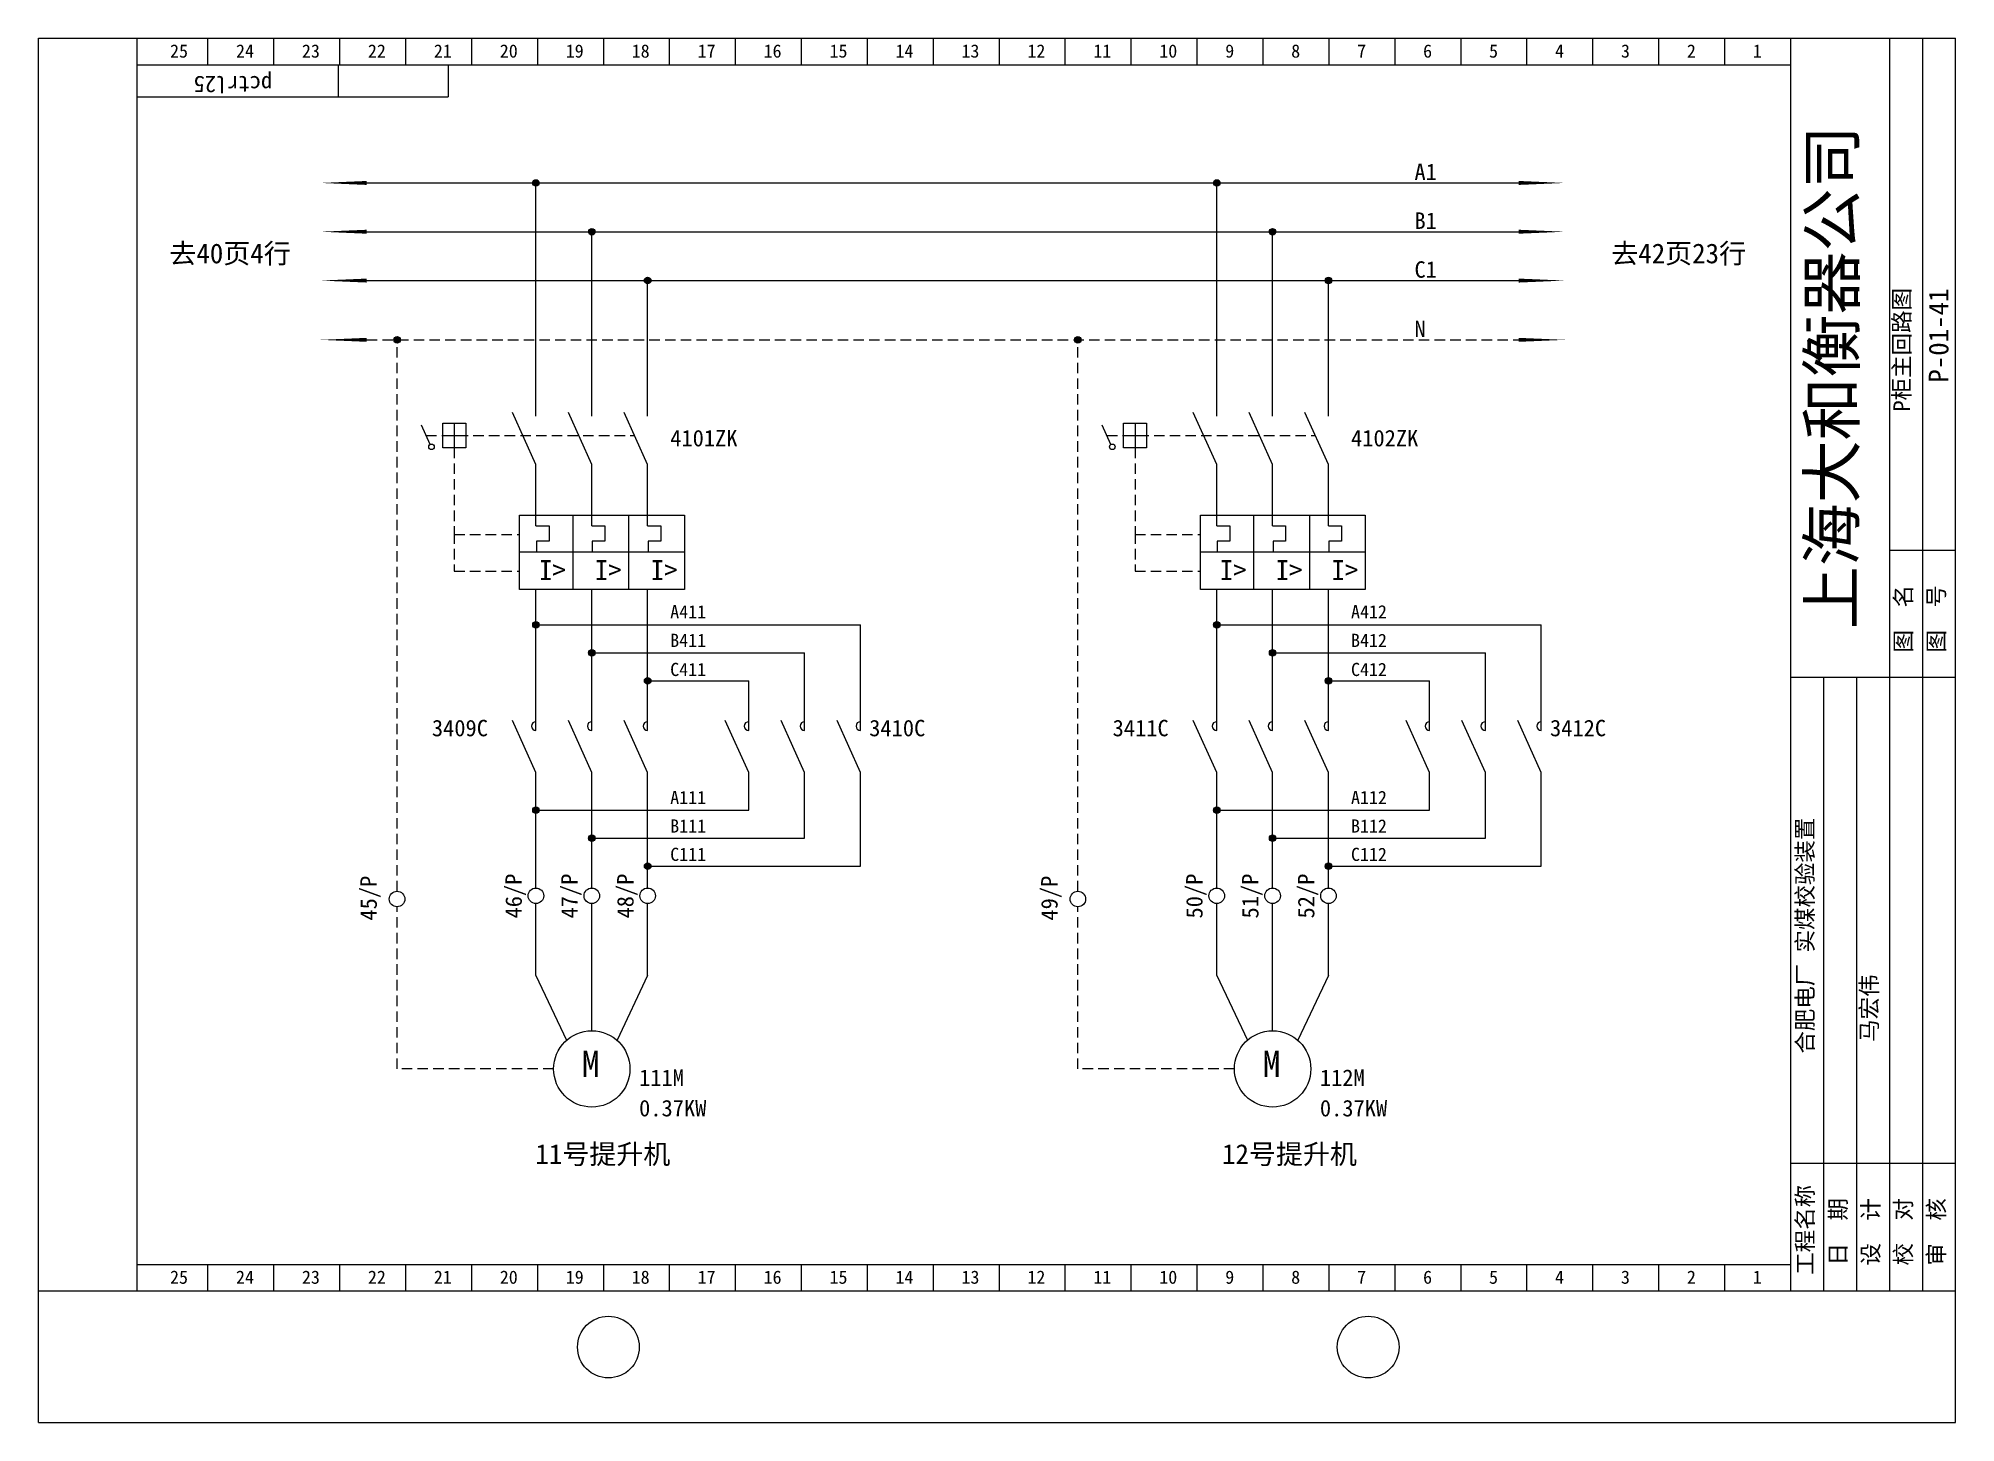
# Model space of a CAD drawing. Extents: x 372 to 663, y -20 to 190.
import ezdxf

# ---------------------------------------------------------------- set-up
doc = ezdxf.new("R2010")
doc.units = 0
doc.header["$LTSCALE"] = 0.5
doc.linetypes.add('DASHED2', pattern=[9.525, 6.35, -3.175])
doc.layers.get('0').update_dxf_attribs({"linetype": 'CONTINUOUS'})

# ---------------------------------------------------------------- blocks, each defined once
blk = doc.blocks.new('A$C68725B9C')
at = {"char_height": 2.5, "width": 13.8727, "attachment_point": 1}
for s, insert in [('A1', (0, 26.3)), ('B1', (0, 18.9)), ('C1', (0, 11.49)), ('N', (0, 2.5))]:
    blk.add_mtext(s, dxfattribs=dict(at, insert=insert))
blk = doc.blocks.new('A$C65EF6371')
at = {"char_height": 2.5, "width": 20.5327, "attachment_point": 1, "rotation": 90}
for s, insert in [('\\f宋体|b0|i0|c134|p2;P柜主回路图', (5.14, 95.67)), ('\\f宋体|b0|i0|c134|p2;马宏伟', (0.21, 0.06))]:
    blk.add_mtext(s, dxfattribs=dict(at, insert=insert))

msp = doc.modelspace()

# ---------------------------------------------------------------- hatches: boundary and pattern name
at = {"ltscale": 0.5}
for points in [[(448.08, 167.62, 1), (447.09, 167.62, 1)], [(551.31, 167.62, 1), (550.31, 167.62, 1)], [(456.55, 160.22, 1), (455.56, 160.22, 1)], [(559.78, 160.22, 1), (558.78, 160.22, 1)], [(465.02, 152.81, 1), (464.03, 152.81, 1)], [(568.25, 152.81, 1), (567.25, 152.81, 1)], [(427.01, 143.82, 1), (426.02, 143.82, 1)], [(530.24, 143.82, 1), (529.25, 143.82, 1)], [(448.08, 100.59, 1), (447.09, 100.59, 1)], [(551.31, 100.59, 1), (550.31, 100.59, 1)], [(456.55, 96.34, 1), (455.56, 96.34, 1)], [(559.78, 96.34, 1), (558.78, 96.34, 1)], [(465.02, 92.1, 1), (464.03, 92.1, 1)], [(568.25, 92.1, 1), (567.25, 92.1, 1)], [(448.08, 72.46, 1), (447.09, 72.46, 1)], [(551.31, 72.46, 1), (550.31, 72.46, 1)], [(456.55, 68.21, 1), (455.56, 68.21, 1)], [(559.78, 68.21, 1), (558.78, 68.21, 1)], [(465.02, 63.97, 1), (464.03, 63.97, 1)], [(568.25, 63.97, 1), (567.25, 63.97, 1)]]:
    msp.add_hatch(color=256, dxfattribs=at).paths.add_polyline_path(points)

# ---------------------------------------------------------------- linework, layer by layer
for p, q in [((372.13, -20.44), (372.13, 189.56)), ((372.13, 189.56), (662.85, 189.56)), ((387.13, -0.44), (387.13, 189.56)), ((387.13, 189.56), (637.85, 189.56)), ((397.85, 185.56), (397.85, 189.56)), ((407.85, 185.56), (407.85, 189.56)), ((417.85, 185.56), (417.85, 189.56)), ((427.85, 185.56), (427.85, 189.56)), ((437.85, 185.56), (437.85, 189.56)), ((447.85, 185.56), (447.85, 189.56)), ((457.85, 185.56), (457.85, 189.56)), ((467.85, 185.56), (467.85, 189.56)), ((477.85, 185.56), (477.85, 189.56)), ((487.85, 185.56), (487.85, 189.56)), ((497.85, 185.56), (497.85, 189.56)), ((507.85, 185.56), (507.85, 189.56)), ((517.85, 185.56), (517.85, 189.56)), ((527.85, 185.56), (527.85, 189.56)), ((537.85, 185.56), (537.85, 189.56)), ((547.85, 185.56), (547.85, 189.56)), ((557.85, 185.56), (557.85, 189.56)), ((567.85, 185.56), (567.85, 189.56)), ((577.85, 185.56), (577.85, 189.56)), ((587.85, 185.56), (587.85, 189.56)), ((597.85, 185.56), (597.85, 189.56)), ((607.85, 185.56), (607.85, 189.56)), ((617.85, 185.56), (617.85, 189.56)), ((627.85, 185.56), (627.85, 189.56)), ((637.85, -0.44), (637.85, 189.56)), ((652.85, -0.44), (652.85, 189.56)), ((657.85, -0.44), (657.85, 189.56)), ((662.85, -20.44), (662.85, 189.56)), ((387.13, 185.56), (637.85, 185.56)), ((417.58, 185.55), (417.58, 180.68)), ((434.27, 185.55), (434.27, 180.68)), ((387.13, 180.68), (434.27, 180.68)), ((431.54, 127.96), (430.23, 130.87)), ((447.58, 124.92), (444.02, 132.82)), ((456.05, 124.92), (452.5, 132.82)), ((464.52, 124.92), (460.97, 132.82)), ((534.77, 127.96), (533.46, 130.87)), ((550.81, 124.92), (547.25, 132.82)), ((559.28, 124.92), (555.72, 132.82)), ((567.75, 124.92), (564.19, 132.82)), ((652.85, 111.91), (662.85, 111.91)), ((637.85, 92.66), (662.85, 92.66)), ((642.85, -0.44), (642.85, 92.66)), ((647.85, -0.44), (647.85, 92.66)), ((447.58, 78.19), (444.02, 86.08)), ((456.05, 78.19), (452.5, 86.08)), ((464.52, 78.19), (460.97, 86.08)), ((479.85, 78.19), (476.29, 86.08)), ((488.32, 78.19), (484.76, 86.08)), ((496.79, 78.19), (493.23, 86.08)), ((550.81, 78.19), (547.25, 86.08)), ((559.28, 78.19), (555.72, 86.08)), ((567.75, 78.19), (564.19, 86.08)), ((583.08, 78.19), (579.52, 86.08)), ((591.55, 78.19), (587.99, 86.08)), ((600.02, 78.19), (596.46, 86.08)), ((637.85, 18.94), (662.85, 18.94)), ((387.13, 3.56), (637.85, 3.56)), ((397.85, -0.44), (397.85, 3.56)), ((407.85, -0.44), (407.85, 3.56)), ((417.85, -0.44), (417.85, 3.56)), ((427.85, -0.44), (427.85, 3.56)), ((437.85, -0.44), (437.85, 3.56)), ((447.85, -0.44), (447.85, 3.56)), ((457.85, -0.44), (457.85, 3.56)), ((467.85, -0.44), (467.85, 3.56)), ((477.85, -0.44), (477.85, 3.56)), ((487.85, -0.44), (487.85, 3.56)), ((497.85, -0.44), (497.85, 3.56)), ((507.85, -0.44), (507.85, 3.56)), ((517.85, -0.44), (517.85, 3.56)), ((527.85, -0.44), (527.85, 3.56)), ((537.85, -0.44), (537.85, 3.56)), ((547.85, -0.44), (547.85, 3.56)), ((557.85, -0.44), (557.85, 3.56)), ((567.85, -0.44), (567.85, 3.56)), ((577.85, -0.44), (577.85, 3.56)), ((587.85, -0.44), (587.85, 3.56)), ((597.85, -0.44), (597.85, 3.56)), ((607.85, -0.44), (607.85, 3.56)), ((617.85, -0.44), (617.85, 3.56)), ((627.85, -0.44), (627.85, 3.56)), ((372.13, -0.44), (662.85, -0.44)), ((372.13, -20.44), (662.85, -20.44))]:
    msp.add_line(p, q)
for p, q in [((421.91, 167.62), (596.61, 167.62)), ((447.58, 132.24), (447.58, 167.62)), ((550.81, 132.24), (550.81, 167.62)), ((421.91, 160.22), (596.61, 160.22)), ((456.05, 132.24), (456.05, 160.22)), ((559.28, 132.24), (559.28, 160.22)), ((421.91, 152.81), (596.61, 152.81)), ((464.52, 132.24), (464.52, 152.81)), ((567.75, 132.24), (567.75, 152.81)), ((435.19, 131.16), (435.19, 127.45)), ((538.42, 131.16), (538.42, 127.45)), ((433.44, 129.31), (436.94, 129.31)), ((536.67, 129.31), (540.17, 129.31)), ((447.58, 115.58), (447.58, 124.92)), ((456.05, 115.58), (456.05, 124.92)), ((464.52, 115.58), (464.52, 124.92)), ((550.81, 115.58), (550.81, 124.92)), ((559.28, 115.58), (559.28, 124.92)), ((567.75, 115.58), (567.75, 124.92)), ((445.1, 117.21), (470.09, 117.21)), ((445.1, 105.95), (445.1, 117.21)), ((453.15, 117.21), (453.15, 105.95)), ((461.62, 117.21), (461.62, 105.95)), ((470.09, 117.21), (470.09, 105.95)), ((548.33, 117.21), (573.32, 117.21)), ((548.33, 105.95), (548.33, 117.21)), ((556.38, 117.21), (556.38, 105.95)), ((564.85, 117.21), (564.85, 105.95)), ((573.32, 117.21), (573.32, 105.95)), ((447.58, 115.58), (449.56, 115.58)), ((449.56, 115.58), (449.56, 113.3)), ((456.05, 115.58), (458.03, 115.58)), ((458.03, 115.58), (458.03, 113.3)), ((464.52, 115.58), (466.51, 115.58)), ((466.51, 115.58), (466.51, 113.3)), ((550.81, 115.58), (552.79, 115.58)), ((552.79, 115.58), (552.79, 113.3)), ((559.28, 115.58), (561.26, 115.58)), ((561.26, 115.58), (561.26, 113.3)), ((567.75, 115.58), (569.73, 115.58)), ((569.73, 115.58), (569.73, 113.3)), ((445.1, 111.65), (470.09, 111.65)), ((449.56, 113.3), (447.65, 113.3)), ((447.65, 113.3), (447.65, 111.65)), ((456.12, 113.3), (456.12, 111.65)), ((458.03, 113.3), (456.12, 113.3)), ((464.59, 113.3), (464.59, 111.65)), ((466.51, 113.3), (464.59, 113.3)), ((548.33, 111.65), (573.32, 111.65)), ((552.79, 113.3), (550.87, 113.3)), ((550.87, 113.3), (550.87, 111.65)), ((559.34, 113.3), (559.34, 111.65)), ((561.26, 113.3), (559.34, 113.3)), ((569.73, 113.3), (567.81, 113.3)), ((567.81, 113.3), (567.81, 111.65)), ((470.09, 105.95), (445.1, 105.95)), ((447.58, 84.55), (447.58, 105.95)), ((456.05, 84.55), (456.05, 105.95)), ((464.52, 84.55), (464.52, 105.95)), ((573.32, 105.95), (548.33, 105.95)), ((550.81, 84.55), (550.81, 105.95)), ((559.28, 84.55), (559.28, 105.95)), ((567.75, 84.55), (567.75, 105.95)), ((496.79, 84.55), (496.79, 100.59)), ((600.02, 84.55), (600.02, 100.59)), ((488.32, 84.55), (488.32, 96.34)), ((591.55, 84.55), (591.55, 96.34)), ((479.85, 84.55), (479.85, 92.1)), ((583.08, 84.55), (583.08, 92.1)), ((447.58, 60.67), (447.58, 78.19)), ((456.05, 60.67), (456.05, 78.19)), ((464.52, 60.67), (464.52, 78.19)), ((479.85, 72.46), (479.85, 78.19)), ((488.32, 68.21), (488.32, 78.19)), ((496.79, 63.97), (496.79, 78.19)), ((550.81, 60.67), (550.81, 78.19)), ((559.28, 60.67), (559.28, 78.19)), ((567.75, 60.67), (567.75, 78.19)), ((583.08, 72.46), (583.08, 78.19)), ((591.55, 68.21), (591.55, 78.19)), ((600.02, 63.97), (600.02, 78.19)), ((447.58, 47.37), (447.58, 58.3)), ((456.05, 39.01), (456.05, 58.3)), ((464.52, 47.37), (464.52, 58.3)), ((550.81, 47.37), (550.81, 58.3)), ((559.28, 39.01), (559.28, 58.3)), ((567.75, 47.37), (567.75, 58.3))]:
    msp.add_line(p, q, dxfattribs=at)
at = {"linetype": 'DASHED2', "ltscale": 0.5}
for p, q in [((421.91, 143.82), (596.61, 143.82)), ((426.52, 60.17), (426.52, 143.82)), ((529.75, 60.17), (529.75, 143.82)), ((430.93, 129.31), (462.55, 129.3)), ((534.16, 129.31), (565.78, 129.3)), ((435.19, 127.45), (435.19, 114.48)), ((538.42, 127.45), (538.42, 114.48)), ((435.19, 114.48), (435.19, 108.72)), ((435.19, 114.27), (445.1, 114.27)), ((538.42, 114.48), (538.42, 108.72)), ((538.42, 114.27), (548.33, 114.27)), ((435.19, 108.72), (445.1, 108.72)), ((538.42, 108.72), (548.33, 108.72)), ((426.52, 33.22), (426.52, 57.81)), ((529.75, 33.22), (529.75, 57.81)), ((450.26, 33.22), (426.52, 33.22)), ((553.49, 33.22), (529.75, 33.22))]:
    msp.add_line(p, q, dxfattribs=at)
at = {"linetype": 'CONTINUOUS', "ltscale": 0.5}
for p, q in [((447.58, 100.59), (496.79, 100.59)), ((550.81, 100.59), (600.02, 100.59)), ((456.05, 96.34), (488.32, 96.34)), ((559.28, 96.34), (591.55, 96.34)), ((464.52, 92.1), (479.85, 92.1)), ((567.75, 92.1), (583.08, 92.1)), ((447.58, 72.46), (479.85, 72.46)), ((550.81, 72.46), (583.08, 72.46)), ((456.05, 68.21), (488.32, 68.21)), ((559.28, 68.21), (591.55, 68.21)), ((464.52, 63.97), (496.79, 63.97)), ((567.75, 63.97), (600.02, 63.97)), ((447.58, 47.37), (452.23, 37.57)), ((464.52, 47.37), (459.88, 37.57)), ((550.81, 47.37), (555.46, 37.57)), ((567.75, 47.37), (563.1, 37.57))]:
    msp.add_line(p, q, dxfattribs=at)
at = {"ltscale": 0.5}
for points in [[(421.92, 167.62, 0.6, 0, 0), (414.92, 167.62, 0, 0, 0)], [(596.61, 167.62, 0.6, 0, 0), (603.61, 167.62, 0, 0, 0)], [(421.92, 160.22, 0.6, 0, 0), (414.92, 160.22, 0, 0, 0)], [(596.61, 160.22, 0.6, 0, 0), (603.61, 160.22, 0, 0, 0)], [(421.92, 152.81, 0.6, 0, 0), (414.92, 152.81, 0, 0, 0)], [(596.61, 152.81, 0.6, 0, 0), (603.61, 152.81, 0, 0, 0)], [(421.92, 143.82, 0.6, 0, 0), (414.92, 143.82, 0, 0, 0)], [(596.61, 143.82, 0.6, 0, 0), (603.61, 143.82, 0, 0, 0)]]:
    msp.add_lwpolyline(points, format="xyseb", dxfattribs=at)
for points in [[(433.44, 131.16), (436.94, 131.16), (436.94, 127.45), (433.44, 127.45)], [(536.67, 131.16), (540.17, 131.16), (540.17, 127.45), (536.67, 127.45)]]:
    msp.add_lwpolyline(points, close=True)
for centre, radius in [((447.58, 167.62), 0.495), ((550.81, 167.62), 0.495), ((456.05, 160.22), 0.495), ((559.28, 160.22), 0.495), ((464.52, 152.81), 0.495), ((567.75, 152.81), 0.495), ((426.52, 143.82), 0.495), ((529.75, 143.82), 0.495), ((431.74, 127.59), 0.424), ((534.97, 127.59), 0.424), ((447.58, 100.59), 0.495), ((550.81, 100.59), 0.495), ((456.05, 96.34), 0.495), ((559.28, 96.34), 0.495), ((464.52, 92.1), 0.495), ((567.75, 92.1), 0.495), ((447.58, 72.46), 0.495), ((550.81, 72.46), 0.495), ((456.05, 68.21), 0.495), ((559.28, 68.21), 0.495), ((464.52, 63.97), 0.495), ((567.75, 63.97), 0.495)]:
    msp.add_circle(centre, radius, dxfattribs=at)
at = {"linetype": 'CONTINUOUS', "ltscale": 0.5}
for centre, radius in [((426.52, 58.99), 1.18), ((447.58, 59.48), 1.18), ((456.05, 59.48), 1.18), ((464.52, 59.48), 1.18), ((529.75, 58.99), 1.18), ((550.81, 59.48), 1.18), ((559.28, 59.48), 1.18), ((567.75, 59.48), 1.18), ((456.05, 33.22), 5.79), ((559.28, 33.22), 5.79)]:
    msp.add_circle(centre, radius, dxfattribs=at)
for centre in [(458.57, -8.98), (573.77, -8.98)]:
    msp.add_circle(centre, 4.68)
for centre in [(447.58, 85.22), (456.05, 85.22), (464.52, 85.22), (479.85, 85.22), (488.32, 85.22), (496.79, 85.22), (550.81, 85.22), (559.28, 85.22), (567.75, 85.22), (583.08, 85.22), (591.55, 85.22), (600.02, 85.22)]:
    msp.add_arc(centre, 0.676, 90, 270, dxfattribs=at)

# ---------------------------------------------------------------- block references
at = {"linetype": 'DASHED2', "ltscale": 0.5}
for name, p in [('A$C68725B9C', (580.79, 144.25)), ('A$C65EF6371', (648.27, 37.27))]:
    msp.add_blockref(name, p, dxfattribs=at)

# ---------------------------------------------------------------- texts
at = {"width": 13.8727, "attachment_point": 1}
for s, insert, char_height in [('25', (392.1, 188.63), 2), ('24', (402.1, 188.63), 2), ('23', (412.1, 188.63), 2), ('22', (422.1, 188.63), 2), ('21', (432.1, 188.63), 2), ('20', (442.1, 188.63), 2), ('19', (452.1, 188.63), 2), ('18', (462.1, 188.63), 2), ('17', (472.1, 188.63), 2), ('16', (482.1, 188.63), 2), ('15', (492.1, 188.63), 2), ('14', (502.1, 188.63), 2), ('13', (512.1, 188.63), 2), ('12', (522.1, 188.63), 2), ('11', (532.1, 188.63), 2), ('10', (542.1, 188.63), 2), ('9', (552.1, 188.63), 2), ('8', (562.1, 188.63), 2), ('7', (572.1, 188.63), 2), ('6', (582.1, 188.63), 2), ('5', (592.1, 188.63), 2), ('4', (602.1, 188.63), 2), ('3', (612.1, 188.63), 2), ('2', (622.1, 188.63), 2), ('1', (632.1, 188.63), 2), ('4101ZK', (467.94, 130.16), 2.5), ('4102ZK', (571.17, 130.16), 2.5), ('A411', (467.94, 103.57), 2), ('A412', (571.17, 103.57), 2), ('B411', (467.94, 99.23), 2), ('B412', (571.17, 99.23), 2), ('C411', (467.94, 94.82), 2), ('C412', (571.17, 94.82), 2), ('3409C', (431.8, 86.18), 2.5), ('3410C', (498.11, 86.18), 2.5), ('3411C', (535.02, 86.18), 2.5), ('3412C', (601.34, 86.18), 2.5), ('A111', (467.94, 75.4), 2), ('A112', (571.17, 75.4), 2), ('B111', (467.94, 71.07), 2), ('B112', (571.17, 71.07), 2), ('C111', (467.94, 66.77), 2), ('C112', (571.17, 66.77), 2), ('111M', (463.22, 33.14), 2.5), ('112M', (566.45, 33.14), 2.5), ('0.37KW', (463.22, 28.52), 2.5), ('0.37KW', (566.45, 28.52), 2.5), ('25', (392.1, 2.63), 2), ('24', (402.1, 2.63), 2), ('23', (412.1, 2.63), 2), ('22', (422.1, 2.63), 2), ('21', (432.1, 2.63), 2), ('20', (442.1, 2.63), 2), ('19', (452.1, 2.63), 2), ('18', (462.1, 2.63), 2), ('17', (472.1, 2.63), 2), ('16', (482.1, 2.63), 2), ('15', (492.1, 2.63), 2), ('14', (502.1, 2.63), 2), ('13', (512.1, 2.63), 2), ('12', (522.1, 2.63), 2), ('11', (532.1, 2.63), 2), ('10', (542.1, 2.63), 2), ('9', (552.1, 2.63), 2), ('8', (562.1, 2.63), 2), ('7', (572.1, 2.63), 2), ('6', (582.1, 2.63), 2), ('5', (592.1, 2.63), 2), ('4', (602.1, 2.63), 2), ('3', (612.1, 2.63), 2), ('2', (622.1, 2.63), 2), ('1', (632.1, 2.63), 2)]:
    msp.add_mtext(s, dxfattribs=dict(at, insert=insert, char_height=char_height))
at = {"linetype": 'DASHED2', "ltscale": 0.5, "insert": (407.58, 181.33), "char_height": 2.5, "width": 3.1573, "attachment_point": 1, "rotation": 180}
msp.add_mtext('pctrl25', dxfattribs=at)
at = {"attachment_point": 1, "rotation": 90}
for s, insert, char_height, width in [('\\f宋体|b0|i0|c134|p2;上海大和衡器公司', (640.56, 99.93), 7, 127.4816), ('P-01-41', (658.76, 137.32), 3, 13.8727), ('\\f宋体|b0|i0|c134|p2;图  名', (653.65, 96.4), 2.5, 20.5327), ('\\f宋体|b0|i0|c134|p2;图  号', (658.65, 96.4), 2.5, 20.5327), ('\\f宋体|b0|i0|c134|p2;合肥电厂 实煤校验装置', (638.75, 35.54), 2.5, 44.7874), ('45/P', (420.95, 55.72), 2.5, 13.8727), ('46/P', (442.94, 56.04), 2.5, 13.8727), ('47/P', (451.41, 56.04), 2.5, 13.8727), ('48/P', (459.88, 56.04), 2.5, 13.8727), ('49/P', (524.18, 55.72), 2.5, 13.8727), ('50/P', (546.16, 56.04), 2.5, 13.8727), ('51/P', (554.64, 56.04), 2.5, 13.8727), ('52/P', (563.11, 56.04), 2.5, 13.8727), ('\\f宋体|b0|i0|c134|p2;工程名称', (638.75, 1.99), 2.5, 20.5327), ('\\f宋体|b0|i0|c134|p2;日  期', (643.75, 3.4), 2.5, 20.5327), ('\\f宋体|b0|i0|c134|p2;设  计', (648.71, 3.4), 2.5, 20.5327), ('\\f宋体|b0|i0|c134|p2;校  对', (653.65, 3.4), 2.5, 20.5327), ('\\f宋体|b0|i0|c134|p2;审  核', (658.65, 3.4), 2.5, 20.5327)]:
    msp.add_mtext(s, dxfattribs=dict(at, insert=insert, char_height=char_height, width=width))
at = {"ltscale": 0.5, "char_height": 3, "attachment_point": 1}
for s, insert, width in [('\\f宋体|b0|i0|c134|p2;去40页4行', (392, 158.43), 51.3886), ('\\f宋体|b0|i0|c134|p2;去42页23行', (610.63, 158.43), 51.3886), ('I>', (448.04, 110.4), 6.5969), ('I>', (456.51, 110.4), 6.5969), ('I>', (464.98, 110.4), 6.5969), ('I>', (551.27, 110.4), 6.5969), ('I>', (559.74, 110.4), 6.5969), ('I>', (568.21, 110.4), 6.5969), ('\\f宋体|b0|i0|c134|p2;11号提升机', (447.5, 21.8), 32.4644), ('\\f宋体|b0|i0|c134|p2;12号提升机', (551.61, 21.8), 32.4644)]:
    msp.add_mtext(s, dxfattribs=dict(at, insert=insert, width=width))
at = {"linetype": 'CONTINUOUS', "ltscale": 0.5, "char_height": 4, "width": 6.8806, "attachment_point": 1}
for insert in [(454.53, 35.97), (557.76, 35.97)]:
    msp.add_mtext('M', dxfattribs=dict(at, insert=insert))

doc.saveas('drawing.dxf')
